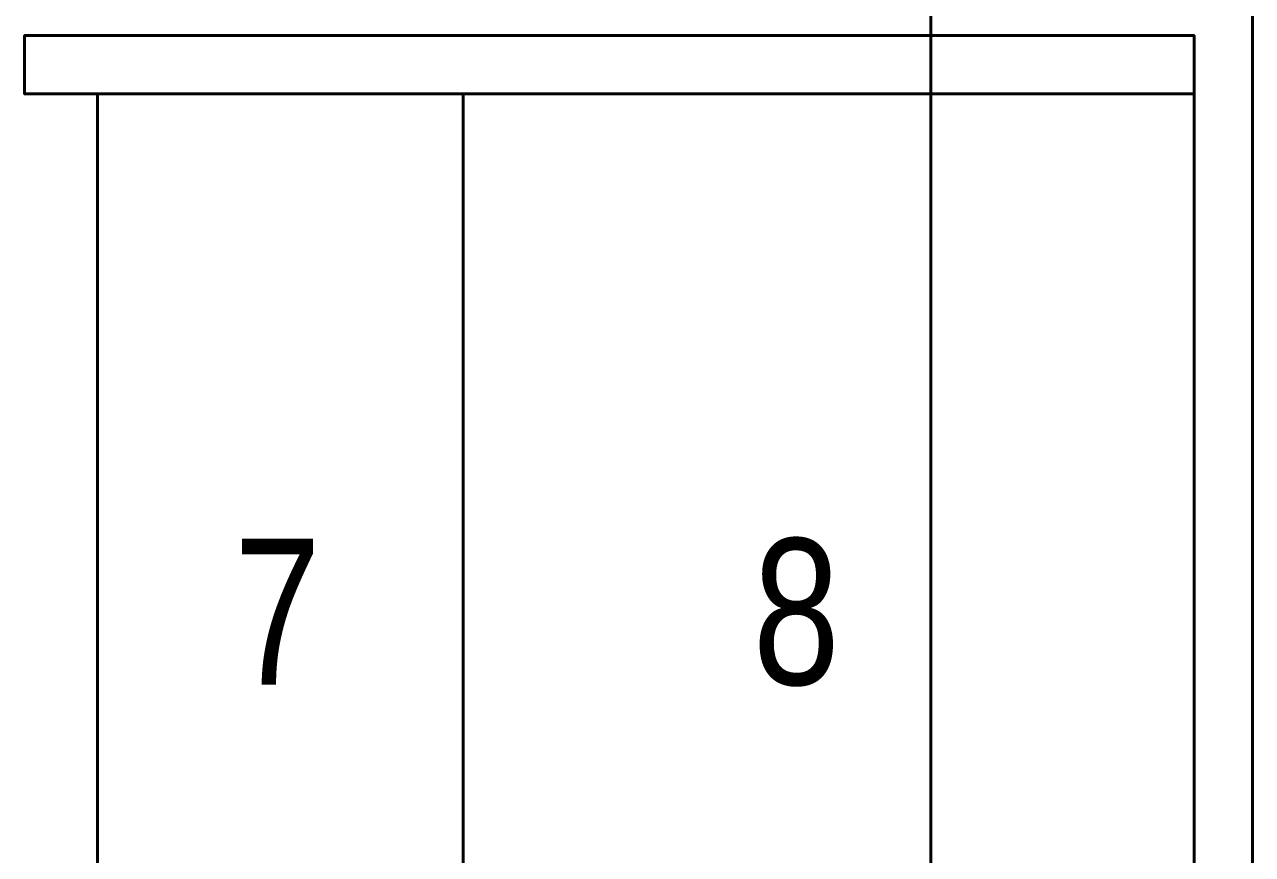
# Model space of a CAD drawing. Header units: millimetres. Extents: x 36689 to 81590, y -49198 to -25401.
# Drawn here: x 53173 to 54013, y -31039 to -30471 of the extents above; entities that cross this region are included whole.
import ezdxf

# ---------------------------------------------------------------- set-up
doc = ezdxf.new("R2010")
doc.units = ezdxf.units.MM
doc.layers.add('01 Черновое', color=7, linetype='Continuous')
doc.layers.add('04 Мебель', color=5, linetype='Continuous', true_color=0x0000ff)
doc.styles.add('textstyle94', font='FreeMono.ttf', dxfattribs={"width": 0.8})
doc.styles.add('textstyle95', font='FreeMono.ttf', dxfattribs={"width": 0.8})

msp = doc.modelspace()

# ---------------------------------------------------------------- linework, layer by layer
at = {"layer": '01 Черновое', "lineweight": 40}
msp.add_lwpolyline([(53793.11174, -31338.379), (53793.11174, -28538.379), (54013.11174, -28538.379), (54013.11174, -31338.379)], close=True, dxfattribs=at)
at = {"layer": '04 Мебель', "lineweight": 40, "flags": 128}
for points in [[(53973.1462, -30518.379), (53973.1462, -30478.379), (53223.1462, -30478.379), (53173.1462, -30478.379), (53173.1462, -30518.379)], [(53223.1462, -30518.379), (53473.1462, -30518.379), (53473.1462, -31238.379), (53223.1462, -31238.379)]]:
    msp.add_lwpolyline(points, close=True, dxfattribs=at)
msp.add_lwpolyline([(53973.1462, -31238.379), (53473.1462, -31238.379), (53473.1462, -30518.379), (53973.1462, -30518.379), (53973.1462, -31238.379)], dxfattribs=at)

# ---------------------------------------------------------------- texts
at = {"layer": '04 Мебель', "lineweight": 40, "width": 0.8}
for s, style, p in [('7', 'textstyle94', (53316.30787, -30922.48165)), ('8', 'textstyle95', (53671.33403, -30922.48165))]:
    msp.add_text(s, height=100, dxfattribs=dict(at, style=style)).set_placement(p)

doc.saveas('drawing.dxf')
